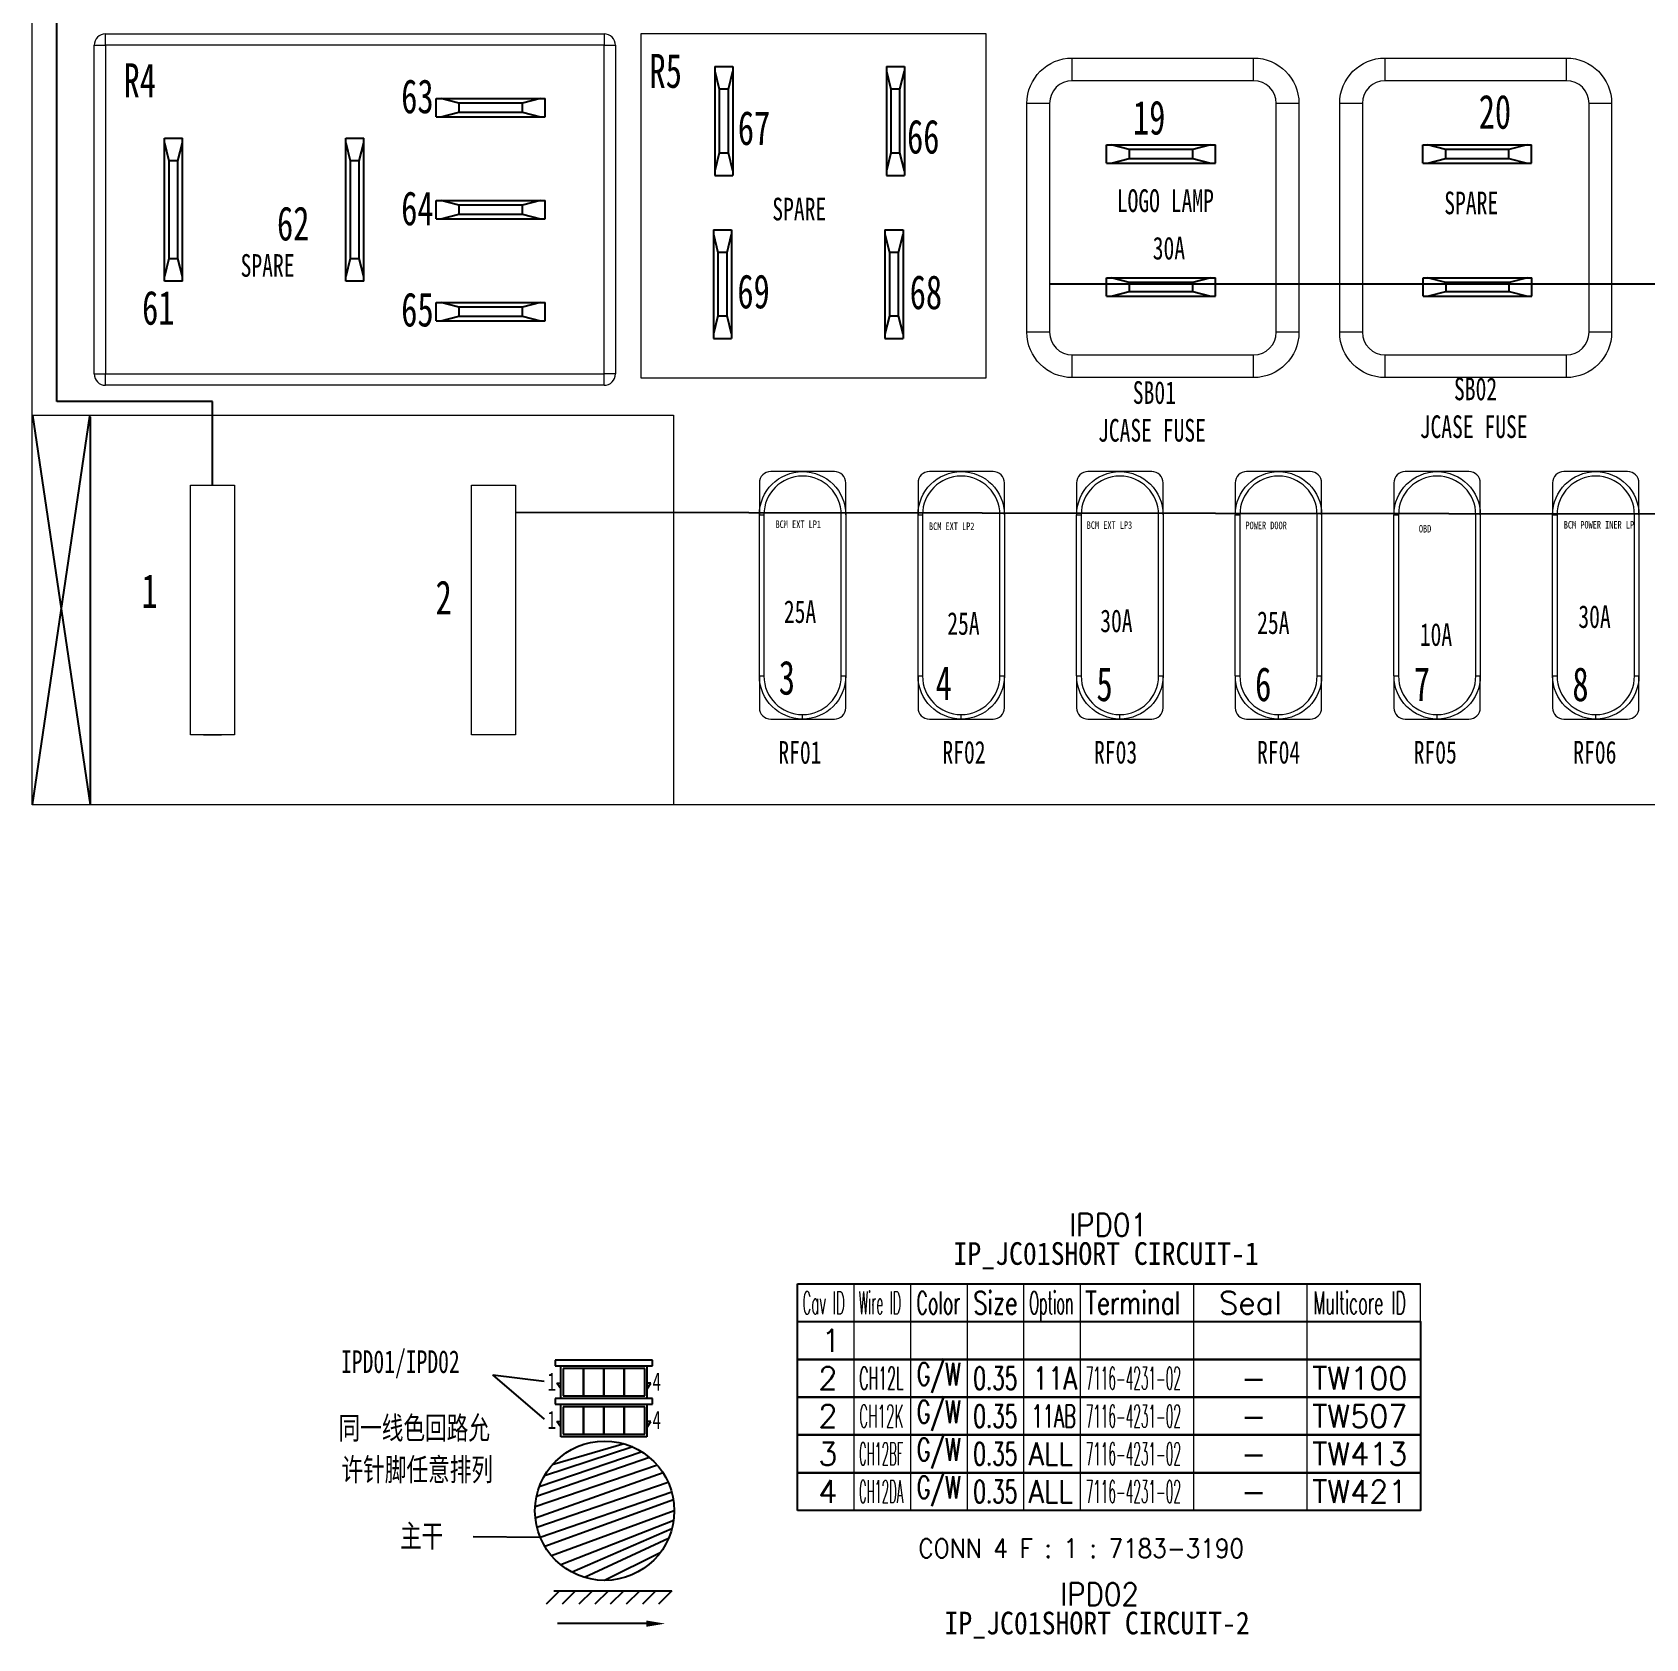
# Model space of a CAD drawing. Header units: inches. Extents: x 47316 to 59086, y 3141 to 11743.
# Drawn here: x 52987.8 to 53201.4, y 8692.6 to 8905.3 of the extents above; entities that cross this region are included whole.
import ezdxf

# ---------------------------------------------------------------- set-up
doc = ezdxf.new("R2010")
doc.units = ezdxf.units.IN
doc.header["$MEASUREMENT"] = 0
doc.layers.add('图层 1', color=7, linetype='Continuous')
doc.styles.add('MtX_FangSong_GB2312', font='')
doc.styles.add('MtX_NSimSun', font='')
doc.styles.add('MtX_SimSun', font='')
doc.styles.add('MtX_SimSun_1_2', font='')
doc.styles.add('MtX_STFangsong', font='')
doc.styles.get("Standard").update_dxf_attribs({"font": ''})
doc.styles.get('MtX_FangSong_GB2312').set_extended_font_data('FangSong_GB2312')
doc.styles.get('MtX_NSimSun').set_extended_font_data('NSimSun')
doc.styles.get('MtX_SimSun').set_extended_font_data('SimSun')
doc.styles.get('MtX_SimSun_1_2').set_extended_font_data('SimSun', bold=True)
doc.styles.get('MtX_STFangsong').set_extended_font_data('STFangsong')
doc.styles.get('Standard').set_extended_font_data('SimSun')

msp = doc.modelspace()

# ---------------------------------------------------------------- linework, layer by layer
at = {"color": 0, "linetype": 'ByBlock', "lineweight": 18}
for p, q in [((52987.82, 8802.99), (52987.82, 9003.99)), ((52997.51, 8903.53), (52997.51, 8905.03)), ((52997.51, 8905.03), (53063.51, 8905.03)), ((53063.51, 8905.03), (53063.51, 8903.53)), ((53068.44, 8859.48), (53068.44, 8905.08)), ((53068.44, 8905.08), (53114.04, 8905.08)), ((53114.04, 8905.08), (53114.04, 8859.48)), ((52996.01, 8860.03), (52996.01, 8903.53)), ((52996.01, 8903.53), (52997.51, 8903.53)), ((53063.51, 8903.53), (52997.51, 8903.53)), ((52997.51, 8903.53), (52997.51, 8860.03)), ((53063.51, 8860.03), (53063.51, 8903.53)), ((53063.51, 8903.53), (53065.01, 8903.53)), ((53065.01, 8903.53), (53065.01, 8860.03)), ((53125.49, 8898.85), (53125.49, 8901.85)), ((53125.49, 8901.85), (53149.49, 8901.85)), ((53149.49, 8898.85), (53149.49, 8901.85)), ((53166.89, 8898.85), (53166.89, 8901.85)), ((53166.89, 8901.85), (53190.89, 8901.85)), ((53190.89, 8898.85), (53190.89, 8901.85)), ((53149.49, 8898.85), (53125.49, 8898.85)), ((53190.89, 8898.85), (53166.89, 8898.85)), ((53122.49, 8895.85), (53119.49, 8895.85)), ((53119.49, 8865.55), (53119.49, 8895.85)), ((53122.49, 8895.85), (53122.49, 8865.55)), ((53152.49, 8865.55), (53152.49, 8895.85)), ((53155.49, 8895.85), (53152.49, 8895.85)), ((53155.49, 8895.85), (53155.49, 8865.55)), ((53163.89, 8895.85), (53160.89, 8895.85)), ((53160.89, 8865.55), (53160.89, 8895.85)), ((53163.89, 8895.85), (53163.89, 8865.55)), ((53193.89, 8865.55), (53193.89, 8895.85)), ((53196.89, 8895.85), (53193.89, 8895.85)), ((53196.89, 8895.85), (53196.89, 8865.55)), ((53122.49, 8865.55), (53119.49, 8865.55)), ((53155.49, 8865.55), (53152.49, 8865.55)), ((53163.89, 8865.55), (53160.89, 8865.55)), ((53196.89, 8865.55), (53193.89, 8865.55)), ((53125.49, 8859.55), (53125.49, 8862.55)), ((53125.49, 8862.55), (53149.49, 8862.55)), ((53149.49, 8859.55), (53149.49, 8862.55)), ((53166.89, 8859.55), (53166.89, 8862.55)), ((53166.89, 8862.55), (53190.89, 8862.55)), ((53190.89, 8859.55), (53190.89, 8862.55)), ((52996.01, 8860.03), (52997.51, 8860.03)), ((52997.51, 8858.53), (52997.51, 8860.03)), ((52997.51, 8860.03), (53063.51, 8860.03)), ((53065.01, 8860.03), (53063.51, 8860.03)), ((53063.51, 8858.53), (53063.51, 8860.03)), ((53114.04, 8859.48), (53068.44, 8859.48)), ((53149.49, 8859.55), (53125.49, 8859.55)), ((53190.89, 8859.55), (53166.89, 8859.55)), ((53063.51, 8858.53), (52997.51, 8858.53)), ((52987.82, 8854.59), (53072.72, 8854.59)), ((52987.82, 8802.99), (52987.82, 8854.59)), ((53072.72, 8854.59), (53072.72, 8802.99)), ((53089.79, 8847.1), (53085.57, 8847.1)), ((53094, 8847.1), (53089.79, 8847.1)), ((53110.79, 8847.1), (53106.57, 8847.1)), ((53115, 8847.1), (53110.79, 8847.1)), ((53131.79, 8847.1), (53127.57, 8847.1)), ((53136, 8847.1), (53131.79, 8847.1)), ((53152.79, 8847.1), (53148.57, 8847.1)), ((53157, 8847.1), (53152.79, 8847.1)), ((53173.79, 8847.1), (53169.57, 8847.1)), ((53178, 8847.1), (53173.79, 8847.1)), ((53194.79, 8847.1), (53190.57, 8847.1)), ((53199, 8847.1), (53194.79, 8847.1)), ((53008.76, 8845.3), (53014.58, 8845.3)), ((53008.76, 8812.28), (53008.76, 8845.3)), ((53014.58, 8845.3), (53014.58, 8812.28)), ((53045.96, 8845.3), (53051.78, 8845.3)), ((53045.96, 8812.28), (53045.96, 8845.3)), ((53051.78, 8845.3), (53051.78, 8812.28)), ((53084.07, 8845.6), (53084.07, 8841.39)), ((53095.5, 8841.39), (53095.5, 8845.6)), ((53105.07, 8845.6), (53105.07, 8841.39)), ((53116.5, 8841.39), (53116.5, 8845.6)), ((53126.07, 8845.6), (53126.07, 8841.39)), ((53137.5, 8841.39), (53137.5, 8845.6)), ((53147.07, 8845.6), (53147.07, 8841.39)), ((53158.5, 8841.39), (53158.5, 8845.6)), ((53168.07, 8845.6), (53168.07, 8841.39)), ((53179.5, 8841.39), (53179.5, 8845.6)), ((53189.07, 8845.6), (53189.07, 8841.39)), ((53200.5, 8841.39), (53200.5, 8845.6)), ((53084.07, 8820.06), (53084.07, 8841.39)), ((53084.07, 8841.39), (53084.67, 8841.39)), ((53084.67, 8841.39), (53084.67, 8820.06)), ((53094.9, 8820.06), (53094.9, 8841.39)), ((53095.5, 8841.39), (53095.5, 8820.06)), ((53105.07, 8820.06), (53105.07, 8841.39)), ((53105.07, 8841.39), (53105.67, 8841.39)), ((53105.67, 8841.39), (53105.67, 8820.06)), ((53115.9, 8820.06), (53115.9, 8841.39)), ((53116.5, 8841.39), (53116.5, 8820.06)), ((53126.07, 8820.06), (53126.07, 8841.39)), ((53126.07, 8841.39), (53126.67, 8841.39)), ((53126.67, 8841.39), (53126.67, 8820.06)), ((53136.9, 8820.06), (53136.9, 8841.39)), ((53137.5, 8841.39), (53137.5, 8820.06)), ((53147.07, 8820.06), (53147.07, 8841.39)), ((53147.07, 8841.39), (53147.67, 8841.39)), ((53147.67, 8841.39), (53147.67, 8820.06)), ((53157.9, 8820.06), (53157.9, 8841.39)), ((53158.5, 8841.39), (53158.5, 8820.06)), ((53168.07, 8820.06), (53168.07, 8841.39)), ((53168.07, 8841.39), (53168.67, 8841.39)), ((53168.67, 8841.39), (53168.67, 8820.06)), ((53178.9, 8820.06), (53178.9, 8841.39)), ((53179.5, 8841.39), (53179.5, 8820.06)), ((53189.07, 8820.06), (53189.07, 8841.39)), ((53189.07, 8841.39), (53189.67, 8841.39)), ((53189.67, 8841.39), (53189.67, 8820.06)), ((53199.9, 8820.06), (53199.9, 8841.39)), ((53200.5, 8841.39), (53200.5, 8820.06)), ((53084.07, 8820.06), (53084.67, 8820.06)), ((53084.07, 8820.06), (53084.07, 8815.84)), ((53094.9, 8820.06), (53095.5, 8820.06)), ((53095.5, 8815.84), (53095.5, 8820.06)), ((53105.07, 8820.06), (53105.67, 8820.06)), ((53105.07, 8820.06), (53105.07, 8815.84)), ((53115.9, 8820.06), (53116.5, 8820.06)), ((53116.5, 8815.84), (53116.5, 8820.06)), ((53126.07, 8820.06), (53126.67, 8820.06)), ((53126.07, 8820.06), (53126.07, 8815.84)), ((53136.9, 8820.06), (53137.5, 8820.06)), ((53137.5, 8815.84), (53137.5, 8820.06)), ((53147.07, 8820.06), (53147.67, 8820.06)), ((53147.07, 8820.06), (53147.07, 8815.84)), ((53157.9, 8820.06), (53158.5, 8820.06)), ((53158.5, 8815.84), (53158.5, 8820.06)), ((53168.07, 8820.06), (53168.67, 8820.06)), ((53168.07, 8820.06), (53168.07, 8815.84)), ((53178.9, 8820.06), (53179.5, 8820.06)), ((53179.5, 8815.84), (53179.5, 8820.06)), ((53189.07, 8820.06), (53189.67, 8820.06)), ((53189.07, 8820.06), (53189.07, 8815.84)), ((53199.9, 8820.06), (53200.5, 8820.06)), ((53200.5, 8815.84), (53200.5, 8820.06)), ((53085.57, 8814.34), (53089.79, 8814.34)), ((53089.79, 8814.34), (53089.79, 8814.94)), ((53089.79, 8814.34), (53094, 8814.34)), ((53106.57, 8814.34), (53110.79, 8814.34)), ((53110.79, 8814.34), (53110.79, 8814.94)), ((53110.79, 8814.34), (53115, 8814.34)), ((53127.57, 8814.34), (53131.79, 8814.34)), ((53131.79, 8814.34), (53131.79, 8814.94)), ((53131.79, 8814.34), (53136, 8814.34)), ((53148.57, 8814.34), (53152.79, 8814.34)), ((53152.79, 8814.34), (53152.79, 8814.94)), ((53152.79, 8814.34), (53157, 8814.34)), ((53169.57, 8814.34), (53173.79, 8814.34)), ((53173.79, 8814.34), (53173.79, 8814.94)), ((53173.79, 8814.34), (53178, 8814.34)), ((53190.57, 8814.34), (53194.79, 8814.34)), ((53194.79, 8814.34), (53194.79, 8814.94)), ((53194.79, 8814.34), (53199, 8814.34)), ((53014.58, 8812.28), (53008.76, 8812.28)), ((53010.47, 8812.28), (53012.87, 8812.28)), ((53051.78, 8812.28), (53045.96, 8812.28)), ((53353.82, 8802.99), (52987.82, 8802.99)), ((53072.72, 8802.99), (52987.82, 8802.99))]:
    msp.add_line(p, q, dxfattribs=at)
at = {"color": 0}
for p, q in [((52991.09, 8856.39), (52991.09, 8925.16)), ((53122.49, 8871.95), (53248.68, 8871.95)), ((53011.67, 8856.39), (52991.09, 8856.39)), ((53011.67, 8845.3), (53011.67, 8856.39)), ((52987.84, 8854.59), (52995.48, 8802.98)), ((52987.85, 8802.99), (52995.44, 8854.45)), ((52995.49, 8854.34), (52995.49, 8802.99)), ((53051.78, 8841.74), (53283.9, 8841.39)), ((53055.62, 8721.68), (53048.78, 8727.52)), ((53048.78, 8727.52), (53055.58, 8726.69))]:
    msp.add_line(p, q, dxfattribs=at)
at = {"color": 0, "linetype": 'Continuous'}
for p, q in [((53078.17, 8900.72), (53080.57, 8900.72)), ((53078.17, 8900.72), (53078.17, 8886.32)), ((53078.17, 8900.12), (53078.77, 8897.72)), ((53079.97, 8897.72), (53080.57, 8900.12)), ((53080.57, 8900.72), (53080.57, 8886.32)), ((53100.88, 8900.72), (53103.28, 8900.72)), ((53100.88, 8900.72), (53100.88, 8886.32)), ((53100.88, 8900.12), (53101.48, 8897.72)), ((53102.68, 8897.72), (53103.28, 8900.12)), ((53103.28, 8900.72), (53103.28, 8886.32)), ((53079.97, 8897.72), (53078.77, 8897.72)), ((53078.77, 8897.72), (53078.77, 8889.32)), ((53079.97, 8889.32), (53079.97, 8897.72)), ((53102.68, 8897.72), (53101.48, 8897.72)), ((53101.48, 8897.72), (53101.48, 8889.32)), ((53102.68, 8889.32), (53102.68, 8897.72)), ((53041.31, 8894.08), (53041.31, 8896.48)), ((53041.31, 8896.48), (53055.71, 8896.48)), ((53044.31, 8895.88), (53041.91, 8896.48)), ((53044.31, 8895.88), (53044.31, 8894.68)), ((53052.71, 8895.88), (53044.31, 8895.88)), ((53055.11, 8896.48), (53052.71, 8895.88)), ((53052.71, 8894.68), (53052.71, 8895.88)), ((53055.71, 8894.08), (53055.71, 8896.48)), ((53041.31, 8894.08), (53055.71, 8894.08)), ((53041.91, 8894.08), (53044.31, 8894.68)), ((53044.31, 8894.68), (53052.71, 8894.68)), ((53052.71, 8894.68), (53055.11, 8894.08)), ((53005.31, 8872.33), (53005.31, 8891.23)), ((53005.31, 8891.23), (53007.71, 8891.23)), ((53007.71, 8872.33), (53007.71, 8891.23)), ((53029.31, 8872.33), (53029.31, 8891.23)), ((53029.31, 8891.23), (53031.71, 8891.23)), ((53031.71, 8872.33), (53031.71, 8891.23)), ((53005.31, 8890.63), (53005.91, 8888.23)), ((53007.11, 8888.23), (53007.71, 8890.63)), ((53029.31, 8890.63), (53029.91, 8888.23)), ((53031.11, 8888.23), (53031.71, 8890.63)), ((53078.77, 8889.32), (53078.17, 8886.92)), ((53078.77, 8889.32), (53079.97, 8889.32)), ((53080.57, 8886.92), (53079.97, 8889.32)), ((53101.48, 8889.32), (53100.88, 8886.92)), ((53101.48, 8889.32), (53102.68, 8889.32)), ((53103.28, 8886.92), (53102.68, 8889.32)), ((53130.03, 8887.94), (53130.03, 8890.34)), ((53130.03, 8890.34), (53144.43, 8890.34)), ((53133.03, 8889.74), (53130.63, 8890.34)), ((53133.03, 8889.74), (53133.03, 8888.54)), ((53141.43, 8889.74), (53133.03, 8889.74)), ((53143.83, 8890.34), (53141.43, 8889.74)), ((53141.43, 8888.54), (53141.43, 8889.74)), ((53144.43, 8887.94), (53144.43, 8890.34)), ((53171.9, 8887.94), (53171.9, 8890.34)), ((53171.9, 8890.34), (53186.3, 8890.34)), ((53174.9, 8889.74), (53172.5, 8890.34)), ((53174.9, 8889.74), (53174.9, 8888.54)), ((53183.3, 8889.74), (53174.9, 8889.74)), ((53185.7, 8890.34), (53183.3, 8889.74)), ((53183.3, 8888.54), (53183.3, 8889.74)), ((53186.3, 8887.94), (53186.3, 8890.34)), ((53005.91, 8888.23), (53005.91, 8875.33)), ((53007.11, 8888.23), (53005.91, 8888.23)), ((53007.11, 8875.33), (53007.11, 8888.23)), ((53029.91, 8888.23), (53029.91, 8875.33)), ((53031.11, 8888.23), (53029.91, 8888.23)), ((53031.11, 8875.33), (53031.11, 8888.23)), ((53130.03, 8887.94), (53144.43, 8887.94)), ((53130.63, 8887.94), (53133.03, 8888.54)), ((53133.03, 8888.54), (53141.43, 8888.54)), ((53141.43, 8888.54), (53143.83, 8887.94)), ((53171.9, 8887.94), (53186.3, 8887.94)), ((53172.5, 8887.94), (53174.9, 8888.54)), ((53174.9, 8888.54), (53183.3, 8888.54)), ((53183.3, 8888.54), (53185.7, 8887.94)), ((53078.17, 8886.32), (53080.57, 8886.32)), ((53100.88, 8886.32), (53103.28, 8886.32)), ((53041.31, 8880.58), (53041.31, 8882.98)), ((53041.31, 8882.98), (53055.71, 8882.98)), ((53044.31, 8882.38), (53041.91, 8882.98)), ((53055.11, 8882.98), (53052.71, 8882.38)), ((53055.71, 8880.58), (53055.71, 8882.98)), ((53041.31, 8880.58), (53055.71, 8880.58)), ((53041.91, 8880.58), (53044.31, 8881.18)), ((53044.31, 8882.38), (53044.31, 8881.18)), ((53052.71, 8882.38), (53044.31, 8882.38)), ((53044.31, 8881.18), (53052.71, 8881.18)), ((53052.71, 8881.18), (53052.71, 8882.38)), ((53052.71, 8881.18), (53055.11, 8880.58)), ((53077.99, 8879.12), (53080.39, 8879.12)), ((53077.99, 8879.12), (53077.99, 8864.72)), ((53077.99, 8878.52), (53078.59, 8876.12)), ((53079.79, 8876.12), (53080.39, 8878.52)), ((53080.39, 8879.12), (53080.39, 8864.72)), ((53100.7, 8879.12), (53103.1, 8879.12)), ((53100.7, 8879.12), (53100.7, 8864.72)), ((53100.7, 8878.52), (53101.3, 8876.12)), ((53102.5, 8876.12), (53103.1, 8878.52)), ((53103.1, 8879.12), (53103.1, 8864.72)), ((53005.91, 8875.33), (53005.31, 8872.93)), ((53005.91, 8875.33), (53007.11, 8875.33)), ((53007.71, 8872.93), (53007.11, 8875.33)), ((53029.91, 8875.33), (53029.31, 8872.93)), ((53029.91, 8875.33), (53031.11, 8875.33)), ((53031.71, 8872.93), (53031.11, 8875.33)), ((53079.79, 8876.12), (53078.59, 8876.12)), ((53078.59, 8876.12), (53078.59, 8867.72)), ((53079.79, 8867.72), (53079.79, 8876.12)), ((53102.5, 8876.12), (53101.3, 8876.12)), ((53101.3, 8876.12), (53101.3, 8867.72)), ((53102.5, 8867.72), (53102.5, 8876.12)), ((53007.71, 8872.33), (53005.31, 8872.33)), ((53031.71, 8872.33), (53029.31, 8872.33)), ((53130.03, 8870.34), (53130.03, 8872.74)), ((53130.03, 8872.74), (53144.43, 8872.74)), ((53133.03, 8872.14), (53130.63, 8872.74)), ((53133.03, 8872.14), (53133.03, 8870.94)), ((53141.43, 8872.14), (53133.03, 8872.14)), ((53143.83, 8872.74), (53141.43, 8872.14)), ((53141.43, 8870.94), (53141.43, 8872.14)), ((53144.43, 8870.34), (53144.43, 8872.74)), ((53171.93, 8870.34), (53171.93, 8872.74)), ((53171.93, 8872.74), (53186.33, 8872.74)), ((53174.93, 8872.14), (53172.53, 8872.74)), ((53174.93, 8872.14), (53174.93, 8870.94)), ((53183.33, 8872.14), (53174.93, 8872.14)), ((53185.73, 8872.74), (53183.33, 8872.14)), ((53183.33, 8870.94), (53183.33, 8872.14)), ((53186.33, 8870.34), (53186.33, 8872.74)), ((53130.03, 8870.34), (53144.43, 8870.34)), ((53130.63, 8870.34), (53133.03, 8870.94)), ((53133.03, 8870.94), (53141.43, 8870.94)), ((53141.43, 8870.94), (53143.83, 8870.34)), ((53171.93, 8870.34), (53186.33, 8870.34)), ((53172.53, 8870.34), (53174.93, 8870.94)), ((53174.93, 8870.94), (53183.33, 8870.94)), ((53183.33, 8870.94), (53185.73, 8870.34)), ((53041.31, 8867.08), (53041.31, 8869.48)), ((53041.31, 8869.48), (53055.71, 8869.48)), ((53044.31, 8868.88), (53041.91, 8869.48)), ((53041.91, 8867.08), (53044.31, 8867.68)), ((53044.31, 8868.88), (53044.31, 8867.68)), ((53052.71, 8868.88), (53044.31, 8868.88)), ((53044.31, 8867.68), (53052.71, 8867.68)), ((53055.11, 8869.48), (53052.71, 8868.88)), ((53052.71, 8867.68), (53052.71, 8868.88)), ((53052.71, 8867.68), (53055.11, 8867.08)), ((53055.71, 8867.08), (53055.71, 8869.48)), ((53078.59, 8867.72), (53077.99, 8865.32)), ((53078.59, 8867.72), (53079.79, 8867.72)), ((53080.39, 8865.32), (53079.79, 8867.72)), ((53101.3, 8867.72), (53100.7, 8865.32)), ((53101.3, 8867.72), (53102.5, 8867.72)), ((53103.1, 8865.32), (53102.5, 8867.72)), ((53041.31, 8867.08), (53055.71, 8867.08)), ((53077.99, 8864.72), (53080.39, 8864.72)), ((53100.7, 8864.72), (53103.1, 8864.72))]:
    msp.add_line(p, q, dxfattribs=at)
at = {"color": 0, "linetype": 'Continuous', "lineweight": -2}
for p, q in [((53089.1, 8739.58), (53171.6, 8739.58)), ((53089.1, 8734.58), (53089.1, 8739.58)), ((53089.1, 8734.58), (53171.6, 8734.58))]:
    msp.add_line(p, q, dxfattribs=at)
at = {"color": 7, "linetype": 'Continuous', "lineweight": 15}
for p, q in [((53096.6, 8734.58), (53096.6, 8739.58)), ((53104.1, 8734.58), (53104.1, 8739.58)), ((53111.6, 8734.58), (53111.6, 8739.58)), ((53119.1, 8734.58), (53119.1, 8739.58)), ((53126.6, 8734.58), (53126.6, 8739.58)), ((53141.6, 8734.58), (53141.6, 8739.58)), ((53156.6, 8734.58), (53156.6, 8739.58)), ((53171.6, 8734.58), (53171.6, 8739.58))]:
    msp.add_line(p, q, dxfattribs=at)
at = {"color": 102, "linetype": 'Continuous', "lineweight": 15}
for p, q in [((53096.6, 8729.58), (53096.6, 8734.58)), ((53104.1, 8729.58), (53104.1, 8734.58)), ((53111.6, 8729.58), (53111.6, 8734.58)), ((53119.1, 8729.58), (53119.1, 8734.58)), ((53126.6, 8729.58), (53126.6, 8734.58)), ((53141.6, 8729.58), (53141.6, 8734.58)), ((53156.6, 8729.58), (53156.6, 8734.58)), ((53096.6, 8724.58), (53096.6, 8729.58)), ((53104.1, 8724.58), (53104.1, 8729.58)), ((53111.6, 8724.58), (53111.6, 8729.58)), ((53119.1, 8724.58), (53119.1, 8729.58)), ((53126.6, 8724.58), (53126.6, 8729.58)), ((53141.6, 8724.58), (53141.6, 8729.58)), ((53156.6, 8724.58), (53156.6, 8729.58)), ((53096.6, 8719.58), (53096.6, 8724.58)), ((53104.1, 8719.58), (53104.1, 8724.58)), ((53111.6, 8719.58), (53111.6, 8724.58)), ((53119.1, 8719.58), (53119.1, 8724.58)), ((53126.6, 8719.58), (53126.6, 8724.58)), ((53141.6, 8719.58), (53141.6, 8724.58)), ((53156.6, 8719.58), (53156.6, 8724.58)), ((53096.6, 8714.58), (53096.6, 8719.58)), ((53104.1, 8714.58), (53104.1, 8719.58)), ((53111.6, 8714.58), (53111.6, 8719.58)), ((53119.1, 8714.58), (53119.1, 8719.58)), ((53126.6, 8714.58), (53126.6, 8719.58)), ((53141.6, 8714.58), (53141.6, 8719.58)), ((53156.6, 8714.58), (53156.6, 8719.58)), ((53096.6, 8709.58), (53096.6, 8714.58)), ((53104.1, 8709.58), (53104.1, 8714.58)), ((53111.6, 8709.58), (53111.6, 8714.58)), ((53119.1, 8709.58), (53119.1, 8714.58)), ((53126.6, 8709.58), (53126.6, 8714.58)), ((53141.6, 8709.58), (53141.6, 8714.58)), ((53156.6, 8709.58), (53156.6, 8714.58))]:
    msp.add_line(p, q, dxfattribs=at)
at = {"color": 0, "lineweight": -2}
for p, q in [((53069.92, 8729.49), (53057.05, 8729.49)), ((53057.05, 8729.49), (53057.05, 8728.73)), ((53069.92, 8728.73), (53069.92, 8729.49)), ((53057.05, 8728.73), (53069.92, 8728.73)), ((53057.78, 8728.73), (53069.17, 8728.73)), ((53057.78, 8724.41), (53057.78, 8728.73)), ((53060.79, 8728.38), (53058.09, 8728.38)), ((53058.09, 8728.38), (53058.09, 8724.78)), ((53060.79, 8728.38), (53058.09, 8728.38)), ((53058.09, 8728.38), (53058.09, 8724.78)), ((53060.79, 8724.78), (53060.79, 8728.38)), ((53060.79, 8724.78), (53060.79, 8728.38)), ((53063.49, 8728.38), (53060.79, 8728.38)), ((53060.79, 8728.38), (53060.79, 8724.78)), ((53063.49, 8724.78), (53063.49, 8728.38)), ((53066.19, 8728.38), (53063.49, 8728.38)), ((53063.49, 8728.38), (53063.49, 8724.78)), ((53066.19, 8724.78), (53066.19, 8728.38)), ((53068.89, 8728.38), (53066.19, 8728.38)), ((53066.19, 8728.38), (53066.19, 8724.78)), ((53068.89, 8724.78), (53068.89, 8728.38)), ((53069.17, 8728.73), (53069.17, 8724.41)), ((53057.78, 8725.67), (53057.28, 8726.46)), ((53057.28, 8726.46), (53057.78, 8726.46)), ((53058.09, 8724.78), (53060.79, 8724.78)), ((53058.09, 8724.78), (53060.79, 8724.78)), ((53060.79, 8724.78), (53063.49, 8724.78)), ((53063.49, 8724.78), (53066.19, 8724.78)), ((53066.19, 8724.78), (53068.89, 8724.78)), ((53069.2, 8725.67), (53069.71, 8726.46)), ((53069.71, 8726.46), (53069.2, 8726.46)), ((53069.92, 8724.41), (53057.05, 8724.41)), ((53057.05, 8724.41), (53057.05, 8723.65)), ((53057.05, 8723.65), (53069.92, 8723.65)), ((53069.17, 8724.41), (53057.78, 8724.41)), ((53057.78, 8723.65), (53069.17, 8723.65)), ((53057.78, 8719.34), (53057.78, 8723.65)), ((53060.79, 8723.3), (53058.09, 8723.3)), ((53058.09, 8723.3), (53058.09, 8719.7)), ((53060.79, 8723.3), (53058.09, 8723.3)), ((53058.09, 8723.3), (53058.09, 8719.7)), ((53060.79, 8719.7), (53060.79, 8723.3)), ((53060.79, 8719.7), (53060.79, 8723.3)), ((53063.49, 8723.3), (53060.79, 8723.3)), ((53060.79, 8723.3), (53060.79, 8719.7)), ((53063.49, 8719.7), (53063.49, 8723.3)), ((53066.19, 8723.3), (53063.49, 8723.3)), ((53063.49, 8723.3), (53063.49, 8719.7)), ((53066.19, 8719.7), (53066.19, 8723.3)), ((53068.89, 8723.3), (53066.19, 8723.3)), ((53066.19, 8723.3), (53066.19, 8719.7)), ((53068.89, 8719.7), (53068.89, 8723.3)), ((53069.17, 8723.65), (53069.17, 8719.34)), ((53069.92, 8723.65), (53069.92, 8724.41)), ((53057.78, 8720.6), (53057.28, 8721.38)), ((53057.28, 8721.38), (53057.78, 8721.38)), ((53069.2, 8720.6), (53069.71, 8721.38)), ((53069.71, 8721.38), (53069.2, 8721.38)), ((53066.19, 8718.4), (53056.65, 8715.62)), ((53069.17, 8719.34), (53057.78, 8719.34)), ((53058.09, 8719.7), (53060.79, 8719.7)), ((53058.09, 8719.7), (53060.79, 8719.7)), ((53060.79, 8719.7), (53063.49, 8719.7)), ((53063.49, 8719.7), (53066.19, 8719.7)), ((53066.19, 8719.7), (53068.89, 8719.7)), ((53069.53, 8716.61), (53054.56, 8711.42)), ((53068.54, 8717.33), (53054.92, 8712.71)), ((53067.32, 8717.99), (53055.62, 8714.19)), ((53070.58, 8715.57), (53054.38, 8710.06)), ((53071.34, 8714.55), (53054.42, 8708.56)), ((53072.02, 8713.28), (53054.63, 8707.35)), ((53072.48, 8712), (53055.07, 8706.02)), ((53072.7, 8711.01), (53055.67, 8704.83)), ((53072.81, 8709.55), (53056.54, 8703.6)), ((53072.73, 8708.28), (53057.8, 8702.37)), ((53055.07, 8706.02), (53046.18, 8706.1)), ((53072.5, 8707.15), (53059.27, 8701.4)), ((53072.05, 8705.88), (53060.92, 8700.72)), ((53070.94, 8703.98), (53063.59, 8700.33))]:
    msp.add_line(p, q, dxfattribs=at)
at = {"color": 7, "lineweight": -2}
msp.add_line((53069.1, 8694.61), (53057.35, 8694.61), dxfattribs=at)
at = {"color": 0, "linetype": 'Continuous', "lineweight": -2}
for points in [[(53089.1, 8729.58), (53089.1, 8734.58), (53171.6, 8734.58), (53171.6, 8729.58)], [(53089.1, 8724.58), (53089.1, 8729.58), (53171.6, 8729.58), (53171.6, 8724.58)], [(53089.1, 8719.58), (53089.1, 8724.58), (53171.6, 8724.58), (53171.6, 8719.58)], [(53089.1, 8714.58), (53089.1, 8719.58), (53171.6, 8719.58), (53171.6, 8714.58)], [(53089.1, 8709.58), (53089.1, 8714.58), (53171.6, 8714.58), (53171.6, 8709.58)]]:
    msp.add_lwpolyline(points, close=True, dxfattribs=at)
at = {"color": 0, "lineweight": -2}
msp.add_circle((53063.59, 8709.55), 9.22, dxfattribs=at)
at = {"color": 0, "linetype": 'ByBlock', "lineweight": 18}
for centre, radius, start, end in [((52997.51, 8903.53), 1.5, 90, 180), ((53063.51, 8903.53), 1.5, 0, 90), ((53125.49, 8895.85), 3, 90, 180), ((53149.49, 8895.85), 3, 0, 90), ((53166.89, 8895.85), 3, 90, 180), ((53190.89, 8895.85), 3, 0, 90), ((53125.49, 8865.55), 3, 180, 270), ((53149.49, 8865.55), 3, 270, 0), ((53166.89, 8865.55), 3, 180, 270), ((53190.89, 8865.55), 3, 270, 0), ((52997.51, 8860.03), 1.5, 180, 270), ((53063.51, 8860.03), 1.5, 270, 0), ((53085.57, 8845.6), 1.5, 90, 180), ((53089.79, 8841.39), 5.12, 0, 180), ((53094, 8845.6), 1.5, 0, 90), ((53106.57, 8845.6), 1.5, 90, 180), ((53110.79, 8841.39), 5.12, 0, 180), ((53115, 8845.6), 1.5, 0, 90), ((53127.57, 8845.6), 1.5, 90, 180), ((53131.79, 8841.39), 5.12, 0, 180), ((53136, 8845.6), 1.5, 0, 90), ((53148.57, 8845.6), 1.5, 90, 180), ((53152.79, 8841.39), 5.12, 0, 180), ((53157, 8845.6), 1.5, 0, 90), ((53169.57, 8845.6), 1.5, 90, 180), ((53173.79, 8841.39), 5.12, 0, 180), ((53178, 8845.6), 1.5, 0, 90), ((53190.57, 8845.6), 1.5, 90, 180), ((53194.79, 8841.39), 5.12, 0, 180), ((53199, 8845.6), 1.5, 0, 90), ((53089.79, 8820.06), 5.12, 180, 270), ((53089.79, 8820.06), 5.12, 270, 0), ((53110.79, 8820.06), 5.12, 180, 270), ((53110.79, 8820.06), 5.12, 270, 0), ((53131.79, 8820.06), 5.12, 180, 270), ((53131.79, 8820.06), 5.12, 270, 0), ((53152.79, 8820.06), 5.12, 180, 270), ((53152.79, 8820.06), 5.12, 270, 0), ((53173.79, 8820.06), 5.12, 180, 270), ((53173.79, 8820.06), 5.12, 270, 0), ((53194.79, 8820.06), 5.12, 180, 270), ((53194.79, 8820.06), 5.12, 270, 0), ((53085.57, 8815.84), 1.5, 180, 270), ((53094, 8815.84), 1.5, 270, 0), ((53106.57, 8815.84), 1.5, 180, 270), ((53115, 8815.84), 1.5, 270, 0), ((53127.57, 8815.84), 1.5, 180, 270), ((53136, 8815.84), 1.5, 270, 0), ((53148.57, 8815.84), 1.5, 180, 270), ((53157, 8815.84), 1.5, 270, 0), ((53169.57, 8815.84), 1.5, 180, 270), ((53178, 8815.84), 1.5, 270, 0), ((53190.57, 8815.84), 1.5, 180, 270), ((53199, 8815.84), 1.5, 270, 0)]:
    msp.add_arc(centre, radius, start, end, dxfattribs=at)
at = {"color": 0, "linetype": 'ByBlock', "lineweight": 18, "extrusion": (0, 0, -1)}
for centre, radius, start, end in [((-53125.49, 8895.85), 6, 0, 90), ((-53149.49, 8895.85), 6, 90, 180), ((-53166.89, 8895.85), 6, 0, 90), ((-53190.89, 8895.85), 6, 90, 180), ((-53125.49, 8865.55), 6, 270, 0), ((-53149.49, 8865.55), 6, 180, 270), ((-53166.89, 8865.55), 6, 270, 0), ((-53190.89, 8865.55), 6, 180, 270), ((-53089.79, 8841.39), 5.71, 0, 180), ((-53110.79, 8841.39), 5.71, 0, 180), ((-53131.79, 8841.39), 5.71, 0, 180), ((-53152.79, 8841.39), 5.71, 0, 180), ((-53173.79, 8841.39), 5.71, 0, 180), ((-53194.79, 8841.39), 5.71, 0, 180), ((-53089.79, 8820.06), 5.71, 270, 0), ((-53089.79, 8820.06), 5.71, 180, 270), ((-53110.79, 8820.06), 5.71, 270, 0), ((-53110.79, 8820.06), 5.71, 180, 270), ((-53131.79, 8820.06), 5.71, 270, 0), ((-53131.79, 8820.06), 5.71, 180, 270), ((-53152.79, 8820.06), 5.71, 270, 0), ((-53152.79, 8820.06), 5.71, 180, 270), ((-53173.79, 8820.06), 5.71, 270, 0), ((-53173.79, 8820.06), 5.71, 180, 270), ((-53194.79, 8820.06), 5.71, 270, 0), ((-53194.79, 8820.06), 5.71, 180, 270)]:
    msp.add_arc(centre, radius, start, end, dxfattribs=at)
at = {"color": 7, "lineweight": -2}
msp.add_solid([(53069.1, 8695.02), (53071.6, 8694.61), (53069.1, 8694.19)], dxfattribs=at)
at = {"layer": '图层 1', "color": 0, "lineweight": -2}
for p, q in [((53057.63, 8698.96), (53055.85, 8697.18)), ((53056.87, 8698.96), (53072.48, 8698.96)), ((53059.75, 8698.96), (53057.97, 8697.18)), ((53061.96, 8698.96), (53060.18, 8697.18)), ((53064.08, 8698.96), (53062.3, 8697.18)), ((53066.12, 8698.96), (53064.33, 8697.18)), ((53068.24, 8698.96), (53066.46, 8697.18)), ((53070.36, 8698.96), (53068.58, 8697.18)), ((53072.48, 8698.96), (53070.7, 8697.18))]:
    msp.add_line(p, q, dxfattribs=at)

# ---------------------------------------------------------------- texts
at = {"color": 0, "linetype": 'ByBlock', "lineweight": 18, "width": 0.7}
for s, height, style, p in [('R5', 4.5, 'MtX_SimSun', (53069.53, 8897.9)), ('R4', 4.5, 'MtX_SimSun', (52999.91, 8896.65)), ('63', 4.5, 'MtX_SimSun_1_2', (53036.66, 8894.54)), ('19', 4.5, 'MtX_SimSun_1_2', (53133.53, 8891.72)), ('20', 4.5, 'MtX_SimSun_1_2', (53179.29, 8892.49)), ('67', 4.5, 'MtX_SimSun_1_2', (53081.22, 8890.34)), ('66', 4.5, 'MtX_SimSun_1_2', (53103.62, 8889.2)), ('64', 4.5, 'MtX_SimSun_1_2', (53036.66, 8879.71)), ('SPARE', 3, 'MtX_SimSun', (53085.78, 8880.36)), ('62', 4.5, 'MtX_SimSun_1_2', (53020.22, 8877.7)), ('30A', 3, 'MtX_SimSun', (53136.14, 8875.18)), ('SPARE', 3, 'MtX_SimSun', (53015.4, 8872.89)), ('69', 4.5, 'MtX_SimSun_1_2', (53081.16, 8868.71)), ('68', 4.5, 'MtX_SimSun_1_2', (53103.97, 8868.61)), ('61', 4.5, 'MtX_SimSun_1_2', (53002.36, 8866.55)), ('65', 4.5, 'MtX_SimSun_1_2', (53036.66, 8866.31)), ('SB01', 3, 'MtX_SimSun', (53133.5, 8856.07)), ('SB02', 3, 'MtX_SimSun', (53176.02, 8856.55)), ('JCASE FUSE', 3, 'MtX_SimSun', (53128.9, 8851.07)), ('JCASE FUSE', 3, 'MtX_SimSun', (53171.48, 8851.55)), ('1', 4.5, 'MtX_SimSun_1_2', (53002.28, 8829.05)), ('2', 4.5, 'MtX_SimSun_1_2', (53041.21, 8828.19)), ('25A', 3, 'MtX_SimSun', (53087.31, 8827.07)), ('30A', 3, 'MtX_SimSun', (53192.48, 8826.41)), ('25A', 3, 'MtX_SimSun', (53108.94, 8825.5)), ('30A', 3, 'MtX_SimSun', (53129.19, 8825.85)), ('25A', 3, 'MtX_SimSun', (53149.96, 8825.61)), ('10A', 3, 'MtX_SimSun', (53171.49, 8824.04)), ('3', 4.5, 'MtX_SimSun_1_2', (53086.64, 8817.58)), (' 4  ', 4.5, 'MtX_SimSun_1_2', (53105.27, 8816.86)), (' 5  ', 4.5, 'MtX_SimSun_1_2', (53126.55, 8816.72)), (' 6  ', 4.5, 'MtX_SimSun_1_2', (53147.55, 8816.72)), (' 7  ', 4.5, 'MtX_SimSun_1_2', (53168.55, 8816.72)), (' 8  ', 4.5, 'MtX_SimSun_1_2', (53189.55, 8816.72)), ('RF01', 3, 'MtX_SimSun', (53086.58, 8808.44)), ('RF02', 3, 'MtX_SimSun', (53108.3, 8808.46)), ('RF03', 3, 'MtX_SimSun', (53128.37, 8808.46)), ('RF04', 3, 'MtX_SimSun', (53149.95, 8808.46)), ('RF05', 3, 'MtX_SimSun', (53170.68, 8808.46)), ('RF06', 3, 'MtX_SimSun', (53191.81, 8808.46))]:
    msp.add_text(s, height=height, dxfattribs=dict(at, style=style)).set_placement(p)
at = {"linetype": 'ByBlock', "lineweight": 18, "style": 'MtX_NSimSun', "width": 0.7}
for s, p in [('LOGO LAMP', (53131.38, 8881.47)), ('SPARE', (53174.73, 8881.17))]:
    msp.add_text(s, height=3, dxfattribs=at).set_placement(p)
at = {"color": 0, "lineweight": 18, "style": 'MtX_NSimSun', "width": 0.7}
for s, p in [('BCM EXT LP1', (53086.21, 8839.64)), ('BCM EXT LP2', (53106.52, 8839.37)), ('BCM EXT LP3', (53127.4, 8839.52)), ('POWER DOOR', (53148.41, 8839.48)), ('OBD', (53171.37, 8839.04)), ('BCM POWER INER LP', (53190.55, 8839.56))]:
    msp.add_text(s, height=1, dxfattribs=at).set_placement(p)
at = {"color": 0, "lineweight": -2, "width": 0.7}
for s, height, style, p in [('IPD01/IPD02', 3, 'MtX_STFangsong', (53028.69, 8727.79)), ('1', 2.4, 'MtX_FangSong_GB2312', (53056.01, 8725.44, 0)), ('4', 2.4, 'MtX_FangSong_GB2312', (53069.91, 8725.44, 0)), ('同一线色回路允', 3, 'MtX_STFangsong', (53028.36, 8719.02)), ('1', 2.4, 'MtX_FangSong_GB2312', (53056.01, 8720.37, 0)), ('4', 2.4, 'MtX_FangSong_GB2312', (53069.91, 8720.37, 0)), ('许针脚任意排列', 3, 'MtX_STFangsong', (53028.76, 8713.51)), ('主干', 3, 'MtX_STFangsong', (53036.5, 8704.71))]:
    msp.add_text(s, height=height, dxfattribs=dict(at, style=style)).set_placement(p)
at = {"color": 6, "linetype": 'Continuous', "lineweight": 20, "char_height": 3, "attachment_point": 1}
for s, insert, width in [('\\Fromans.shx;\\W0.9000000000;\\T1.0000000000;\\o\\lIPD01', (53125.08, 8748.9), 11.5714), ('\\f黑体|b0|i0|c1|p0;\\W0.9000000000;\\T1.0000000000;\\o\\lIP_JC01SHORT CIRCUIT-1', (53109.77, 8745.1), 42.7146), ('\\Fromans.shx;\\W0.9000000000;\\T1.0000000000;\\o\\lIPD02', (53123.89, 8699.99), 11.5714), ('\\f黑体|b0|i0|c1|p0;\\W0.9000000000;\\T1.0000000000;\\o\\lIP_JC01SHORT CIRCUIT-2', (53108.58, 8696.19), 42.7146)]:
    msp.add_mtext(s, dxfattribs=dict(at, insert=insert, width=width))
at = {"color": 7, "linetype": 'Continuous', "lineweight": 15, "char_height": 3, "attachment_point": 1}
for s, insert, width in [('\\Fromans.shx;\\W0.4292452830;\\T1.0000000000;\\o\\lCav ID', (53089.79, 8738.58), 6.5), ('\\Fromans.shx;\\W0.4026548673;\\T1.0000000000;\\o\\lWire ID', (53097.22, 8738.58), 6.5), ('\\Fromans.shx;\\W0.5687500000;\\T1.0000000000;\\o\\lColor', (53104.85, 8738.58), 6.5), ('\\Fromans.shx;\\W0.7222222222;\\T1.0000000000;\\o\\lSize', (53112.41, 8738.58), 6.5), ('\\Fromans.shx;\\W0.4595959596;\\T1.0000000000;\\o\\lOption', (53119.8, 8738.58), 6.5), ('\\Fromans.shx;\\W0.7480916031;\\T1.0000000000;\\o\\lTerminal', (53127.21, 8738.58), 14), ('\\Fromans.shx;\\W1.0000000000;\\T1.0000000000;\\o\\lSeal', (53144.89, 8738.58), 9.2857), ('\\Fromans.shx;\\W0.5185185185;\\T1.0000000000;\\o\\lMulticore ID', (53157.4, 8738.58), 14), ('\\Fromans.shx;\\W1.0000000000;\\T1.0000000000;\\o\\l1', (53092.28, 8733.58), 2.8571), ('\\Fromans.shx;\\W1.0000000000;\\T1.0000000000;\\o\\l2', (53091.85, 8728.58), 2.8571), ('\\Fromans.shx;\\W1.0000000000;\\T1.0000000000;\\o\\l2', (53091.85, 8723.58), 2.8571), ('\\Fromans.shx;\\W1.0000000000;\\T1.0000000000;\\o\\l3', (53091.85, 8718.58), 2.8571), ('\\Fromans.shx;\\W1.0000000000;\\T1.0000000000;\\o\\l4', (53091.85, 8713.58), 2.8571)]:
    msp.add_mtext(s, dxfattribs=dict(at, insert=insert, width=width))
at = {"color": 140, "linetype": 'Continuous', "lineweight": 15, "char_height": 3, "attachment_point": 1}
for s, insert, width in [('\\Fromans.shx;\\W0.6791044776;\\T1.0000000000;\\o\\lG/W', (53104.9, 8729.15), 6.5), ('\\Fromans.shx;\\W0.7844827586;\\T1.0000000000;\\o\\l11A', (53120.28, 8728.58), 6.5), ('\\Fromans.shx;\\W1.0000000000;\\T1.0000000000;\\o\\l-', (53147.82, 8728.58), 3.7143), ('\\Fromans.shx;\\W0.6791044776;\\T1.0000000000;\\o\\lG/W', (53104.9, 8724.15), 6.5), ('\\Fromans.shx;\\W0.5759493671;\\T1.0000000000;\\o\\l11AB', (53120.1, 8723.58), 6.5), ('\\Fromans.shx;\\W1.0000000000;\\T1.0000000000;\\o\\l-', (53147.82, 8723.58), 3.7143), ('\\Fromans.shx;\\W0.6791044776;\\T1.0000000000;\\o\\lG/W', (53104.9, 8719.15), 6.5), ('\\Fromans.shx;\\W0.8750000000;\\T1.0000000000;\\o\\lALL', (53119.73, 8718.58), 6.5), ('\\Fromans.shx;\\W1.0000000000;\\T1.0000000000;\\o\\l-', (53147.82, 8718.58), 3.7143), ('\\Fromans.shx;\\W0.6791044776;\\T1.0000000000;\\o\\lG/W', (53104.9, 8714.15), 6.5), ('\\Fromans.shx;\\W0.8750000000;\\T1.0000000000;\\o\\lALL', (53119.73, 8713.58), 6.5), ('\\Fromans.shx;\\W1.0000000000;\\T1.0000000000;\\o\\l-', (53147.82, 8713.58), 3.7143)]:
    msp.add_mtext(s, dxfattribs=dict(at, insert=insert, width=width))
at = {"color": 21, "linetype": 'Continuous', "lineweight": 15, "char_height": 3, "attachment_point": 1}
for s, insert, width in [('\\Fromans.shx;\\W0.4550000000;\\T1.0000000000;\\o\\lCH12L', (53097.3, 8728.58), 6.5), ('\\Fromans.shx;\\W0.6500000000;\\T1.0000000000;\\o\\l0.35', (53112.38, 8728.58), 6.5), ('\\Fromans.shx;\\W0.3888888889;\\T1.0000000000;\\o\\l7116-4231-02', (53127.27, 8728.58), 14), ('\\Fromans.shx;\\W0.9800000000;\\T1.0000000000;\\o\\lTW100', (53157.24, 8728.58), 14), ('\\Fromans.shx;\\W0.4375000000;\\T1.0000000000;\\o\\lCH12K', (53097.29, 8723.58), 6.5), ('\\Fromans.shx;\\W0.6500000000;\\T1.0000000000;\\o\\l0.35', (53112.38, 8723.58), 6.5), ('\\Fromans.shx;\\W0.3888888889;\\T1.0000000000;\\o\\l7116-4231-02', (53127.27, 8723.58), 14), ('\\Fromans.shx;\\W0.9800000000;\\T1.0000000000;\\o\\lTW507', (53157.24, 8723.58), 14), ('\\Fromans.shx;\\W0.3729508197;\\T1.0000000000;\\o\\lCH12BF', (53097.26, 8718.58), 6.5), ('\\Fromans.shx;\\W0.6500000000;\\T1.0000000000;\\o\\l0.35', (53112.38, 8718.58), 6.5), ('\\Fromans.shx;\\W0.3888888889;\\T1.0000000000;\\o\\l7116-4231-02', (53127.27, 8718.58), 14), ('\\Fromans.shx;\\W0.9800000000;\\T1.0000000000;\\o\\lTW413', (53157.24, 8718.58), 14), ('\\Fromans.shx;\\W0.3729508197;\\T1.0000000000;\\o\\lCH12DA', (53097.26, 8713.58), 6.5), ('\\Fromans.shx;\\W0.6500000000;\\T1.0000000000;\\o\\l0.35', (53112.38, 8713.58), 6.5), ('\\Fromans.shx;\\W0.3888888889;\\T1.0000000000;\\o\\l7116-4231-02', (53127.27, 8713.58), 14), ('\\Fromans.shx;\\W0.9800000000;\\T1.0000000000;\\o\\lTW421', (53157.24, 8713.58), 14)]:
    msp.add_mtext(s, dxfattribs=dict(at, insert=insert, width=width))
at = {"color": 42, "linetype": 'Continuous', "lineweight": 15, "insert": (53105.12, 8705.83), "char_height": 2.5, "width": 51.1071, "attachment_point": 1}
msp.add_mtext('\\Fromans.shx;\\W0.9000000000;\\T1.0000000000;\\o\\lCONN 4 F : 1 : 7183-3190', dxfattribs=at)

doc.saveas('drawing.dxf')
